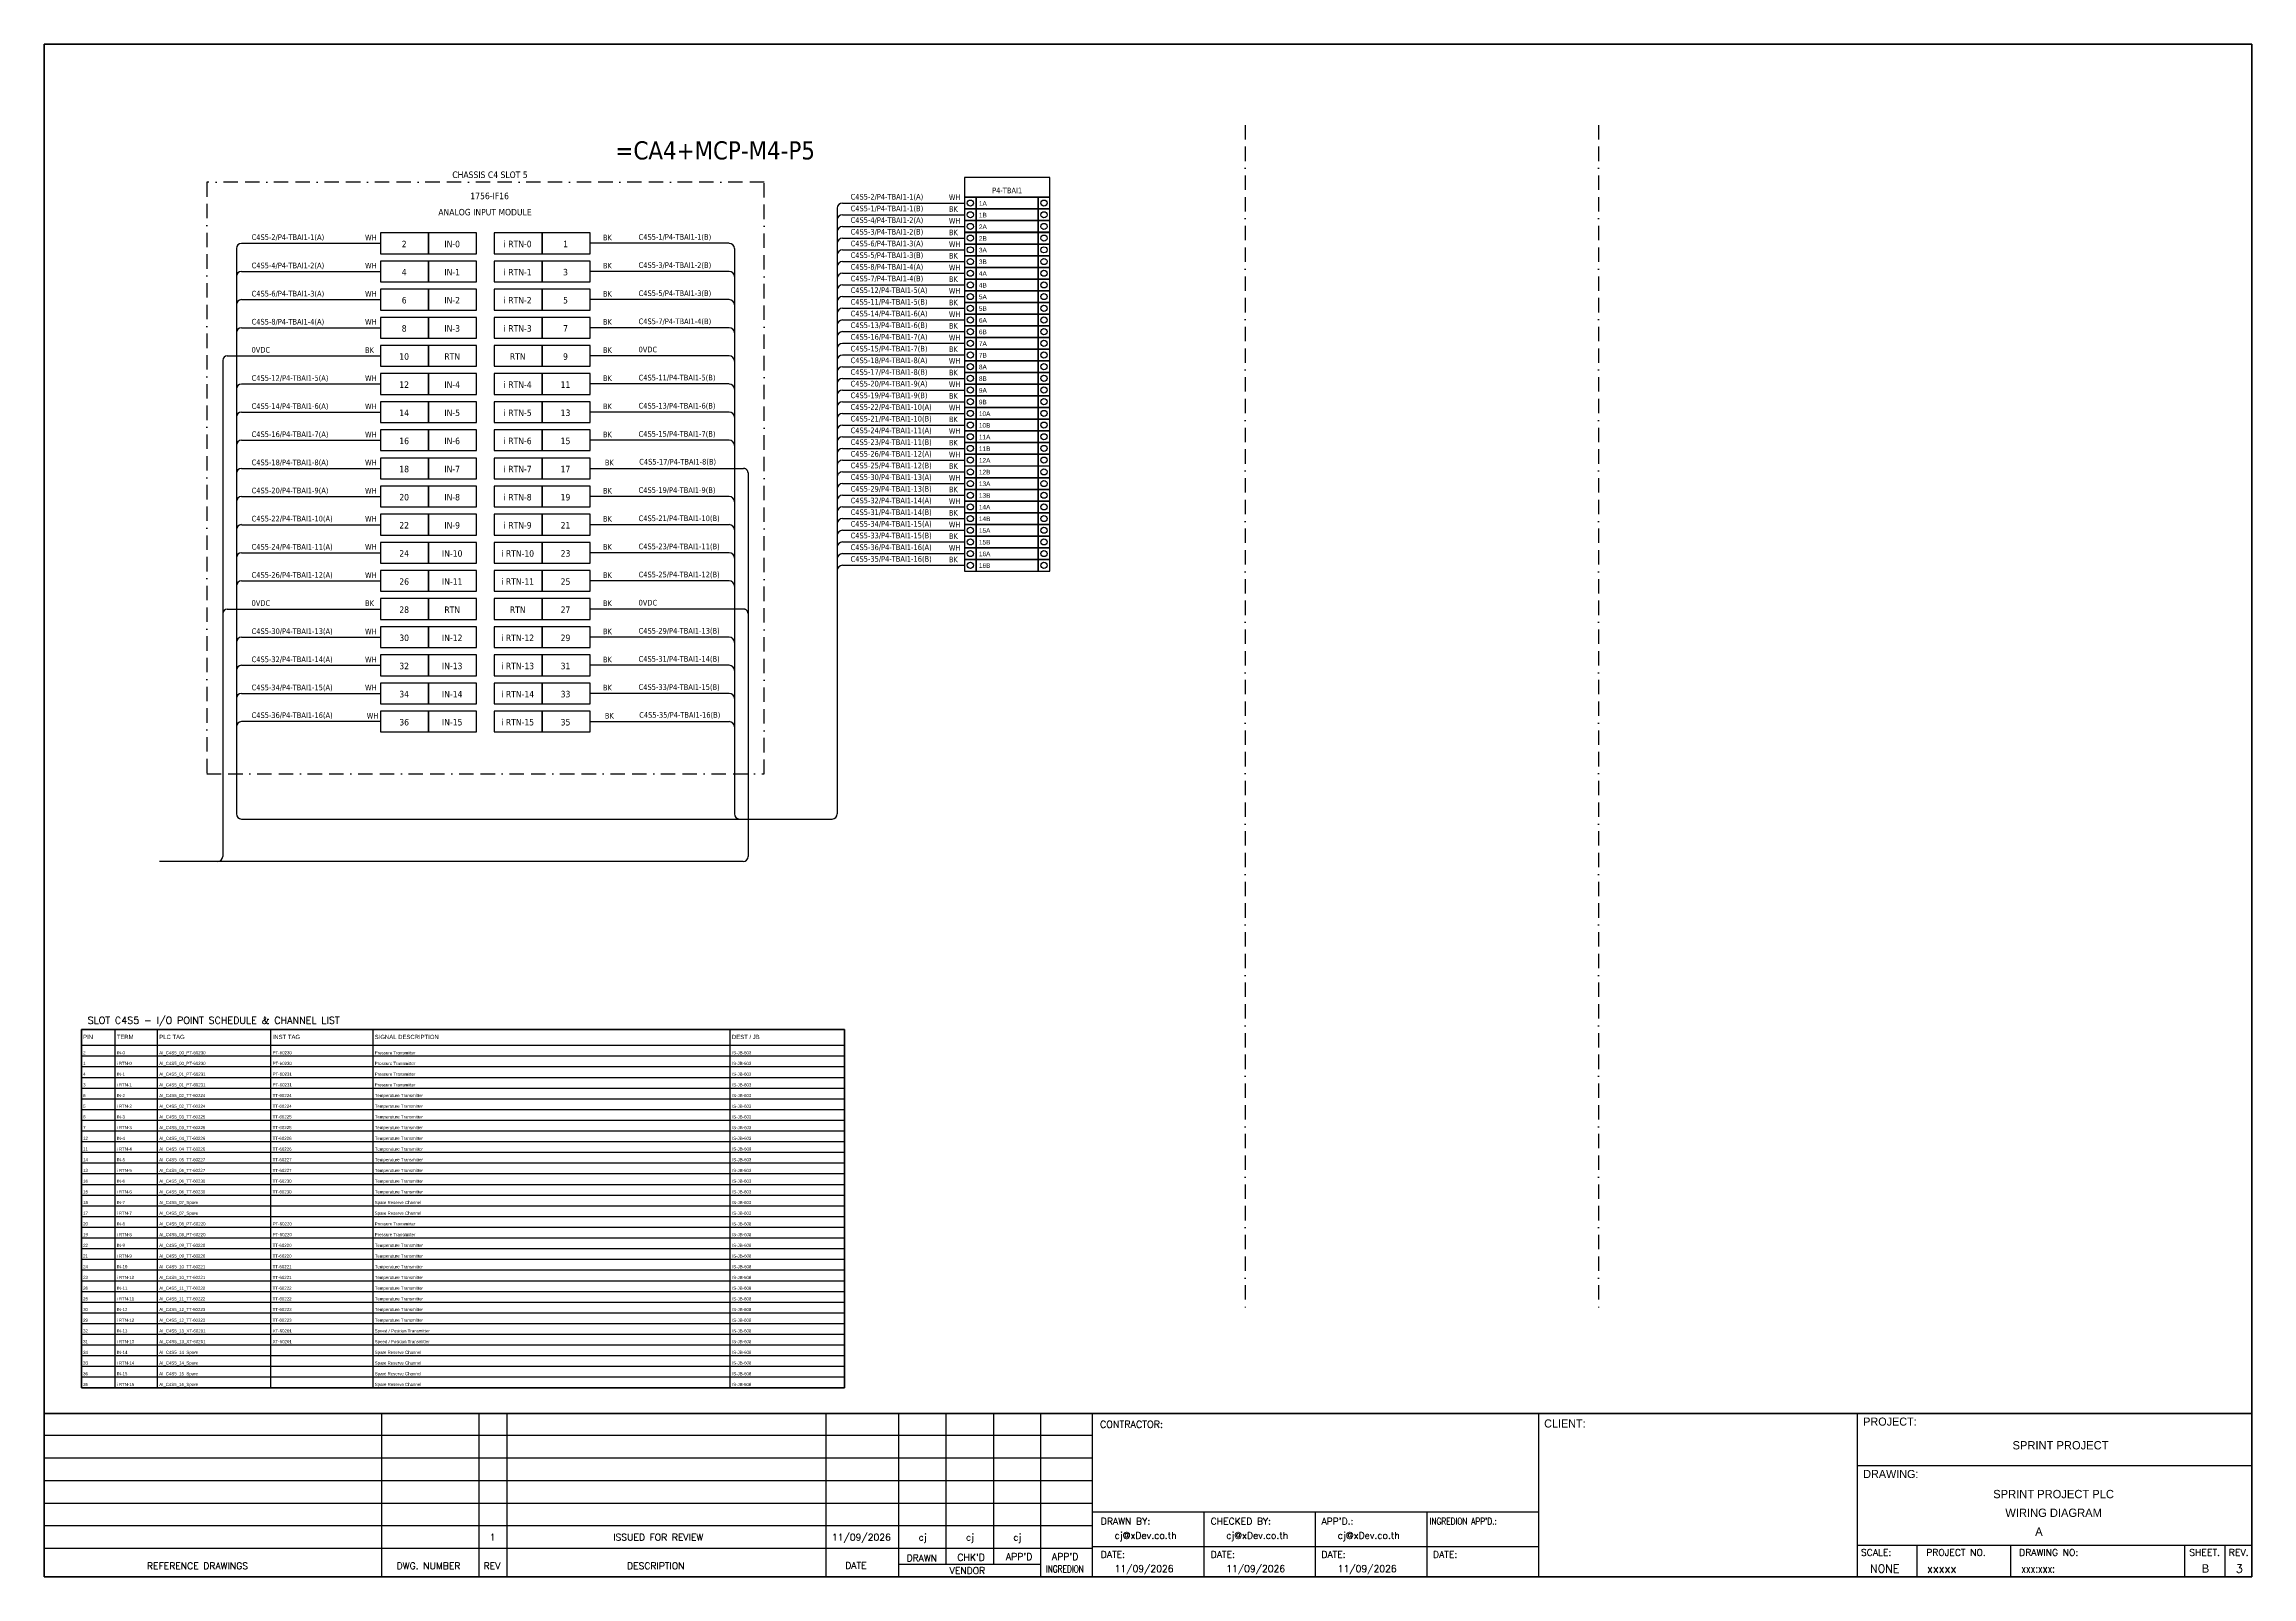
# Model space of a CAD drawing. Header units: millimetres. Extents: x 0 to 62600, y 0 to 14837.
# Drawn here: x 29353 to 33246, y 3004 to 5708 of the extents above; entities that cross this region are included whole.
import ezdxf
from ezdxf.enums import TextEntityAlignment as Align

# ---------------------------------------------------------------- set-up
doc = ezdxf.new("R2010")
doc.units = ezdxf.units.MM
doc.linetypes.add('BORDERX2', pattern=[88.9, 25.4, -12.7, 25.4, -12.7, 0, -12.7])
for name, color, linetype in [('GT_1', 9, 'Continuous'), ('HELPPOINT', 7, 'Continuous'), ('MEMBER', 7, 'Continuous'), ('x01001-FrameArea', 2, 'BORDERX2')]:
    doc.layers.add(name, color=color, linetype=linetype)
doc.layers.add('IE-EQUIP', color=253, linetype='Continuous', lineweight=25)
doc.layers.add('IE-WIRE', color=7, linetype='Continuous', lineweight=25)
doc.styles.add('HTX11', font='O8111901')
doc.styles.add('ROMANS', font='romans.shx', dxfattribs={"width": 0.85, "height": 25})
doc.styles.get("Standard").update_dxf_attribs({"font": 'arial.ttf'})
doc.styles.add('Tahoma', font='')
doc.styles.get('Tahoma').set_extended_font_data('Tahoma')

# ---------------------------------------------------------------- blocks, each defined once
blk = doc.blocks.new('xTermSingleLayer62')
at = {"color": 7, "ltscale": 25.4}
for points in [[(0, -537), (537, -537), (537, 0), (0, 0)], [(537, -537), (3378, -537), (3378, 0), (537, 0)], [(3378, -537), (3915, -537), (3915, 0), (3378, 0)]]:
    blk.add_lwpolyline(points, close=True, dxfattribs=at)
for centre in [(268, -268), (3647, -268)]:
    blk.add_circle(centre, 141, dxfattribs=at)
blk.add_attdef('TERMINAL_B', (661, -387), '', height=212)

msp = doc.modelspace()

# ---------------------------------------------------------------- linework, layer by layer
at = {"ltscale": 25.4}
for p, q in [((30760.8, 5407.3), (30976.2, 5407.3)), ((30561.3, 5357), (30316, 5357)), ((30760.8, 5366.1), (30976.2, 5366.1)), ((30561.3, 5307.3), (30316, 5307.3)), ((30760.8, 5324.8), (30976.2, 5324.8)), ((30561.3, 5257.7), (30316, 5257.7)), ((30760.8, 5283.6), (30976.2, 5283.6)), ((30760.8, 5242.4), (30976.2, 5242.4)), ((30561.3, 5208.1), (30316, 5208.1)), ((30760.8, 5201.2), (30976.2, 5201.2)), ((29676, 5158.4), (29946.5, 5158.4)), ((30561.3, 5158.4), (30316, 5158.4)), ((30760.8, 5160), (30976.2, 5160)), ((30561.3, 5108.8), (30316, 5108.8)), ((30760.8, 5118.7), (30976.2, 5118.7)), ((30760.8, 5077.5), (30976.2, 5077.5)), ((30561.3, 5059.2), (30316, 5059.2)), ((30760.8, 5036.3), (30976.2, 5036.3)), ((30561.3, 5009.5), (30316, 5009.5)), ((30760.8, 4995.1), (30976.2, 4995.1)), ((30316, 4959.9), (30586.5, 4959.9)), ((30760.8, 4953.8), (30976.2, 4953.8)), ((30561.3, 4910.3), (30316, 4910.3)), ((30760.8, 4912.6), (30976.2, 4912.6)), ((30760.8, 4871.4), (30976.2, 4871.4)), ((30561.3, 4860.6), (30316, 4860.6)), ((30760.8, 4830.2), (30976.2, 4830.2)), ((30561.3, 4811), (30316, 4811)), ((30760.8, 4788.9), (30976.2, 4788.9)), ((30561.3, 4761.4), (30316, 4761.4)), ((29676, 4711.7), (29946.5, 4711.7)), ((30586.5, 4711.7), (30316, 4711.7)), ((30561.3, 4662.1), (30316, 4662.1)), ((30561.3, 4612.5), (30316, 4612.5)), ((30561.3, 4562.8), (30316, 4562.8)), ((30316, 4513.2), (30561.3, 4513.2))]:
    msp.add_line(p, q, dxfattribs=at)
at = {"color": 7}
for p, q in [((29418.8, 3942.1), (30764.6, 3942.1)), ((29478.1, 3338), (29478.1, 3970.1)), ((29553.1, 3338), (29553.1, 3970.1)), ((29753.1, 3338), (29753.1, 3970.1)), ((29933.1, 3338), (29933.1, 3970.1)), ((30563.1, 3338), (30563.1, 3970.1))]:
    msp.add_line(p, q, dxfattribs=at)
at = {"color": 8}
for p, q in [((29418.8, 3923.2), (30764.6, 3923.2)), ((29418.8, 3904.4), (30764.6, 3904.4)), ((29418.8, 3885.5), (30764.6, 3885.5)), ((29418.8, 3866.6), (30764.6, 3866.6)), ((29418.8, 3847.7), (30764.6, 3847.7)), ((29418.8, 3828.8), (30764.6, 3828.8)), ((29418.8, 3810), (30764.6, 3810)), ((29418.8, 3791.1), (30764.6, 3791.1)), ((29418.8, 3772.2), (30764.6, 3772.2)), ((29418.8, 3753.3), (30764.6, 3753.3)), ((29418.8, 3734.5), (30764.6, 3734.5)), ((29418.8, 3715.6), (30764.6, 3715.6)), ((29418.8, 3696.7), (30764.6, 3696.7)), ((29418.8, 3677.8), (30764.6, 3677.8)), ((29418.8, 3658.9), (30764.6, 3658.9)), ((29418.8, 3640.1), (30764.6, 3640.1)), ((29418.8, 3621.2), (30764.6, 3621.2)), ((29418.8, 3602.3), (30764.6, 3602.3)), ((29418.8, 3583.4), (30764.6, 3583.4)), ((29418.8, 3564.6), (30764.6, 3564.6)), ((29418.8, 3545.7), (30764.6, 3545.7)), ((29418.8, 3526.8), (30764.6, 3526.8)), ((29418.8, 3507.9), (30764.6, 3507.9)), ((29418.8, 3489), (30764.6, 3489)), ((29418.8, 3470.2), (30764.6, 3470.2)), ((29418.8, 3451.3), (30764.6, 3451.3)), ((29418.8, 3432.4), (30764.6, 3432.4)), ((29418.8, 3413.5), (30764.6, 3413.5)), ((29418.8, 3394.6), (30764.6, 3394.6)), ((29418.8, 3375.8), (30764.6, 3375.8)), ((29418.8, 3356.9), (30764.6, 3356.9))]:
    msp.add_line(p, q, dxfattribs=at)
at = {"color": 4}
for p, q in [((32655.4, 3060.3), (32655.4, 3004.2)), ((32820.7, 3060.3), (32820.7, 3004.2))]:
    msp.add_line(p, q, dxfattribs=at)
at = {"color": 4, "ltscale": 0.5}
for p, q in [((33127.8, 3060.3), (33127.8, 3004.2)), ((33127.8, 3060.3), (33127.8, 3004.2)), ((33199, 3060.3), (33199, 3004.2)), ((33199, 3060.3), (33199, 3004.2))]:
    msp.add_line(p, q, dxfattribs=at)
at = {"color": 4, "ltscale": 25.4}
msp.add_lwpolyline([(30976.2, 5438.2), (31126.5, 5438.2), (31126.5, 5473.4), (30976.2, 5473.4)], close=True, dxfattribs=at)
msp.add_lwpolyline([(29418.8, 3970.1), (30764.6, 3970.1), (30764.6, 3338), (29418.8, 3338)], close=True)
at = {"color": 7}
msp.add_lwpolyline([(29418.8, 3338), (30764.6, 3338), (30764.6, 3970.1), (29418.8, 3970.1), (29418.8, 3338)], dxfattribs=at)
at = {"ltscale": 25.4}
for centre, radius, start, end in [((30760.8, 5398.2), 9.14, 90, 180), ((30561.3, 5347.8), 9.17, 0, 90), ((30760.8, 5356.9), 9.14, 90, 180), ((30561.3, 5298.2), 9.17, 0, 90), ((30760.8, 5315.7), 9.14, 90, 180), ((30561.3, 5248.5), 9.17, 0, 90), ((30760.8, 5274.5), 9.14, 90, 180), ((30760.8, 5233.3), 9.14, 90, 180), ((30561.3, 5198.9), 9.17, 0, 90), ((30760.8, 5192), 9.14, 90, 180), ((30561.3, 5149.3), 9.17, 0, 90), ((30760.8, 5150.8), 9.14, 90, 180), ((30561.3, 5099.6), 9.17, 0, 90), ((30760.8, 5109.6), 9.14, 90, 180), ((30760.8, 5068.4), 9.14, 90, 180), ((30561.3, 5050), 9.17, 0, 90), ((30760.8, 5027.1), 9.14, 90, 180), ((30561.3, 5000.4), 9.17, 0, 90), ((30760.8, 4985.9), 9.14, 90, 180), ((30760.8, 4944.7), 9.14, 90, 180), ((30561.3, 4901.1), 9.17, 0, 90), ((30760.8, 4903.5), 9.14, 90, 180), ((30760.8, 4862.2), 9.14, 90, 180), ((30561.3, 4851.5), 9.17, 0, 90), ((30760.8, 4821), 9.14, 90, 180), ((30561.3, 4801.8), 9.17, 0, 90), ((30760.8, 4779.8), 9.14, 90, 180), ((30561.3, 4752.2), 9.17, 0, 90), ((30561.3, 4652.9), 9.17, 0, 90), ((30561.3, 4603.3), 9.17, 0, 90), ((30561.3, 4553.7), 9.17, 0, 90), ((30561.3, 4504), 9.17, 0, 90)]:
    msp.add_arc(centre, radius, start, end, dxfattribs=at)
at = {"layer": 'GT_1', "color": 4}
for p, q in [((29948.5, 3004.2), (29948.5, 3292.4)), ((30120.4, 3004.2), (30120.4, 3292.4)), ((30169.6, 3004.2), (30169.6, 3292.4)), ((30732.2, 3004.2), (30732.2, 3292.4)), ((30860.5, 3004.2), (30860.5, 3292.4)), ((30944.1, 3026), (30944.1, 3292.4)), ((31027.6, 3026), (31027.6, 3292.4)), ((31110.9, 3004.2), (31110.9, 3292.4)), ((31201.9, 3004.2), (31201.9, 3292.4)), ((31988.9, 3004.2), (31988.9, 3292.4)), ((32551.2, 3004.2), (32551.2, 3292.4)), ((32551.2, 3004.2), (32551.2, 3292.4)), ((32551.2, 3004.2), (32551.2, 3292.4)), ((31201.9, 3253.5), (29353.1, 3253.5)), ((31201.9, 3213.7), (29353.1, 3213.7)), ((31201.9, 3173.8), (29353.1, 3173.8)), ((31201.9, 3133.9), (29353.1, 3133.9)), ((31988.9, 3118.5), (31201.9, 3118.5)), ((31398.7, 3004.2), (31398.7, 3118.5)), ((31595.4, 3004.2), (31595.4, 3118.5)), ((31792.2, 3004.2), (31792.2, 3118.5)), ((31201.9, 3094), (29353.1, 3094)), ((31201.8, 3054), (29353.1, 3054)), ((31988.9, 3057.1), (31201.9, 3057.1)), ((32551.2, 3060.3), (33246.4, 3060.3)), ((31110.9, 3026), (30860.5, 3026))]:
    msp.add_line(p, q, dxfattribs=at)
at = {"layer": 'HELPPOINT', "color": 4, "lineweight": 35}
for p, q in [((29353.1, 3004.2), (29353.1, 5708.4)), ((29353.1, 5708.4), (33246.4, 5708.4)), ((29353.1, 3004.2), (29353.1, 5708.4)), ((29353.1, 5708.4), (33246.4, 5708.4)), ((33246.4, 5708.4), (33246.4, 3004.2)), ((33246.4, 5708.4), (33246.4, 3004.2)), ((33246.4, 3004.2), (29353.1, 3004.2)), ((33246.4, 3004.2), (29353.1, 3004.2))]:
    msp.add_line(p, q, dxfattribs=at)
at = {"layer": 'HELPPOINT', "color": 4}
for p, q in [((32551.2, 3200.8), (33246.4, 3200.8)), ((32551.2, 3200.8), (33246.4, 3200.8)), ((32551.2, 3060.3), (33246.4, 3060.3))]:
    msp.add_line(p, q, dxfattribs=at)
at = {"layer": 'IE-EQUIP', "linetype": 'Continuous', "ltscale": 25.4}
for points in [[(29946.5, 5338.6), (30031.2, 5338.6), (30031.2, 5375.3), (29946.5, 5375.3)], [(30031.2, 5338.6), (30115.8, 5338.6), (30115.8, 5375.3), (30031.2, 5375.3)], [(30146.7, 5338.6), (30231.3, 5338.6), (30231.3, 5375.3), (30146.7, 5375.3)], [(30231.3, 5338.6), (30316, 5338.6), (30316, 5375.3), (30231.3, 5375.3)], [(29946.5, 5289), (30031.2, 5289), (30031.2, 5325.7), (29946.5, 5325.7)], [(30031.2, 5289), (30115.8, 5289), (30115.8, 5325.7), (30031.2, 5325.7)], [(30146.7, 5289), (30231.3, 5289), (30231.3, 5325.7), (30146.7, 5325.7)], [(30231.3, 5289), (30316, 5289), (30316, 5325.7), (30231.3, 5325.7)], [(29946.5, 5239.3), (30031.2, 5239.3), (30031.2, 5276), (29946.5, 5276)], [(30031.2, 5239.3), (30115.8, 5239.3), (30115.8, 5276), (30031.2, 5276)], [(30146.7, 5239.3), (30231.3, 5239.3), (30231.3, 5276), (30146.7, 5276)], [(30231.3, 5239.3), (30316, 5239.3), (30316, 5276), (30231.3, 5276)], [(29946.5, 5189.7), (30031.2, 5189.7), (30031.2, 5226.4), (29946.5, 5226.4)], [(30031.2, 5189.7), (30115.8, 5189.7), (30115.8, 5226.4), (30031.2, 5226.4)], [(30146.7, 5189.7), (30231.3, 5189.7), (30231.3, 5226.4), (30146.7, 5226.4)], [(30231.3, 5189.7), (30316, 5189.7), (30316, 5226.4), (30231.3, 5226.4)], [(29946.5, 5140.1), (30031.2, 5140.1), (30031.2, 5176.8), (29946.5, 5176.8)], [(30031.2, 5140.1), (30115.8, 5140.1), (30115.8, 5176.8), (30031.2, 5176.8)], [(30146.7, 5140.1), (30231.3, 5140.1), (30231.3, 5176.8), (30146.7, 5176.8)], [(30231.3, 5140.1), (30316, 5140.1), (30316, 5176.8), (30231.3, 5176.8)], [(29946.5, 5090.4), (30031.2, 5090.4), (30031.2, 5127.1), (29946.5, 5127.1)], [(30031.2, 5090.4), (30115.8, 5090.4), (30115.8, 5127.1), (30031.2, 5127.1)], [(30146.7, 5090.4), (30231.3, 5090.4), (30231.3, 5127.1), (30146.7, 5127.1)], [(30231.3, 5090.4), (30316, 5090.4), (30316, 5127.1), (30231.3, 5127.1)], [(29946.5, 5040.8), (30031.2, 5040.8), (30031.2, 5077.5), (29946.5, 5077.5)], [(30031.2, 5040.8), (30115.8, 5040.8), (30115.8, 5077.5), (30031.2, 5077.5)], [(30146.7, 5040.8), (30231.3, 5040.8), (30231.3, 5077.5), (30146.7, 5077.5)], [(30231.3, 5040.8), (30316, 5040.8), (30316, 5077.5), (30231.3, 5077.5)], [(29946.5, 4991.2), (30031.2, 4991.2), (30031.2, 5027.9), (29946.5, 5027.9)], [(30031.2, 4991.2), (30115.8, 4991.2), (30115.8, 5027.9), (30031.2, 5027.9)], [(30146.7, 4991.2), (30231.3, 4991.2), (30231.3, 5027.9), (30146.7, 5027.9)], [(30231.3, 4991.2), (30316, 4991.2), (30316, 5027.9), (30231.3, 5027.9)], [(29946.5, 4941.5), (30031.2, 4941.5), (30031.2, 4978.2), (29946.5, 4978.2)], [(30031.2, 4941.5), (30115.8, 4941.5), (30115.8, 4978.2), (30031.2, 4978.2)], [(30146.7, 4941.5), (30231.3, 4941.5), (30231.3, 4978.2), (30146.7, 4978.2)], [(30231.3, 4941.5), (30316, 4941.5), (30316, 4978.2), (30231.3, 4978.2)], [(29946.5, 4891.9), (30031.2, 4891.9), (30031.2, 4928.6), (29946.5, 4928.6)], [(30031.2, 4891.9), (30115.8, 4891.9), (30115.8, 4928.6), (30031.2, 4928.6)], [(30146.7, 4891.9), (30231.3, 4891.9), (30231.3, 4928.6), (30146.7, 4928.6)], [(30231.3, 4891.9), (30316, 4891.9), (30316, 4928.6), (30231.3, 4928.6)], [(29946.5, 4842.3), (30031.2, 4842.3), (30031.2, 4879), (29946.5, 4879)], [(30031.2, 4842.3), (30115.8, 4842.3), (30115.8, 4879), (30031.2, 4879)], [(30146.7, 4842.3), (30231.3, 4842.3), (30231.3, 4879), (30146.7, 4879)], [(30231.3, 4842.3), (30316, 4842.3), (30316, 4879), (30231.3, 4879)], [(29946.5, 4792.7), (30031.2, 4792.7), (30031.2, 4829.4), (29946.5, 4829.4)], [(30031.2, 4792.7), (30115.8, 4792.7), (30115.8, 4829.4), (30031.2, 4829.4)], [(30146.7, 4792.7), (30231.3, 4792.7), (30231.3, 4829.4), (30146.7, 4829.4)], [(30231.3, 4792.7), (30316, 4792.7), (30316, 4829.4), (30231.3, 4829.4)], [(29946.5, 4743), (30031.2, 4743), (30031.2, 4779.7), (29946.5, 4779.7)], [(30031.2, 4743), (30115.8, 4743), (30115.8, 4779.7), (30031.2, 4779.7)], [(30146.7, 4743), (30231.3, 4743), (30231.3, 4779.7), (30146.7, 4779.7)], [(30231.3, 4743), (30316, 4743), (30316, 4779.7), (30231.3, 4779.7)], [(29946.5, 4693.4), (30031.2, 4693.4), (30031.2, 4730.1), (29946.5, 4730.1)], [(30031.2, 4693.4), (30115.8, 4693.4), (30115.8, 4730.1), (30031.2, 4730.1)], [(30146.7, 4693.4), (30231.3, 4693.4), (30231.3, 4730.1), (30146.7, 4730.1)], [(30231.3, 4693.4), (30316, 4693.4), (30316, 4730.1), (30231.3, 4730.1)], [(29946.5, 4643.8), (30031.2, 4643.8), (30031.2, 4680.5), (29946.5, 4680.5)], [(30031.2, 4643.8), (30115.8, 4643.8), (30115.8, 4680.5), (30031.2, 4680.5)], [(30146.7, 4643.8), (30231.3, 4643.8), (30231.3, 4680.5), (30146.7, 4680.5)], [(30231.3, 4643.8), (30316, 4643.8), (30316, 4680.5), (30231.3, 4680.5)], [(29946.5, 4594.1), (30031.2, 4594.1), (30031.2, 4630.8), (29946.5, 4630.8)], [(30031.2, 4594.1), (30115.8, 4594.1), (30115.8, 4630.8), (30031.2, 4630.8)], [(30146.7, 4594.1), (30231.3, 4594.1), (30231.3, 4630.8), (30146.7, 4630.8)], [(30231.3, 4594.1), (30316, 4594.1), (30316, 4630.8), (30231.3, 4630.8)], [(29946.5, 4544.5), (30031.2, 4544.5), (30031.2, 4581.2), (29946.5, 4581.2)], [(30031.2, 4544.5), (30115.8, 4544.5), (30115.8, 4581.2), (30031.2, 4581.2)], [(30146.7, 4544.5), (30231.3, 4544.5), (30231.3, 4581.2), (30146.7, 4581.2)], [(30231.3, 4544.5), (30316, 4544.5), (30316, 4581.2), (30231.3, 4581.2)], [(29946.5, 4494.9), (30031.2, 4494.9), (30031.2, 4531.6), (29946.5, 4531.6)], [(30031.2, 4494.9), (30115.8, 4494.9), (30115.8, 4531.6), (30031.2, 4531.6)], [(30146.7, 4494.9), (30231.3, 4494.9), (30231.3, 4531.6), (30146.7, 4531.6)], [(30231.3, 4494.9), (30316, 4494.9), (30316, 4531.6), (30231.3, 4531.6)]]:
    msp.add_lwpolyline(points, close=True, dxfattribs=at)
at = {"layer": 'IE-WIRE', "color": 4, "ltscale": 25.4}
for p, q in [((30751.7, 5418.8), (30751.7, 4350.4)), ((30760.8, 5427.9), (30976.2, 5427.9)), ((30760.8, 5386.7), (30976.2, 5386.7)), ((29692.1, 5347.8), (29692.1, 4350.4)), ((29701.3, 5357), (29946.5, 5357)), ((30570.4, 5347.8), (30570.4, 4350.4)), ((30760.8, 5345.5), (30976.2, 5345.5)), ((29701.3, 5307.3), (29946.5, 5307.3)), ((30760.8, 5304.2), (30976.2, 5304.2)), ((29701.3, 5257.7), (29946.5, 5257.7)), ((30760.8, 5263), (30976.2, 5263)), ((30760.8, 5221.8), (30976.2, 5221.8)), ((29701.3, 5208.1), (29946.5, 5208.1)), ((30760.8, 5180.6), (30976.2, 5180.6)), ((30760.8, 5139.3), (30976.2, 5139.3)), ((29701.3, 5108.8), (29946.5, 5108.8)), ((30760.8, 5098.1), (30976.2, 5098.1)), ((29701.3, 5059.2), (29946.5, 5059.2)), ((30760.8, 5056.9), (30976.2, 5056.9)), ((29701.3, 5009.5), (29946.5, 5009.5)), ((30760.8, 5015.7), (30976.2, 5015.7)), ((29701.3, 4959.9), (29946.5, 4959.9)), ((30760.8, 4974.4), (30976.2, 4974.4)), ((29701.3, 4910.3), (29946.5, 4910.3)), ((30760.8, 4933.2), (30976.2, 4933.2)), ((30760.8, 4892), (30976.2, 4892)), ((29701.3, 4860.6), (29946.5, 4860.6)), ((30760.8, 4850.8), (30976.2, 4850.8)), ((29701.3, 4811), (29946.5, 4811)), ((30760.8, 4809.6), (30976.2, 4809.6)), ((29701.3, 4761.4), (29946.5, 4761.4)), ((29701.3, 4662.1), (29946.5, 4662.1)), ((29701.3, 4612.5), (29946.5, 4612.5)), ((29701.3, 4562.8), (29946.5, 4562.8)), ((29946.5, 4513.2), (29701.3, 4513.2))]:
    msp.add_line(p, q, dxfattribs=at)
at = {"layer": 'IE-WIRE', "color": 7, "ltscale": 25.4}
for p, q in [((29668, 5150.4), (29668, 4275.1)), ((30594.5, 4951.9), (30594.5, 4275.1)), ((30585.6, 4266.2), (29556.5, 4266.2))]:
    msp.add_line(p, q, dxfattribs=at)
at = {"layer": 'IE-WIRE', "color": 4}
msp.add_line((29701.2, 4341.2), (30742.5, 4341.2), dxfattribs=at)
at = {"layer": 'IE-WIRE', "color": 4, "ltscale": 25.4}
for centre, radius in [((30760.8, 5418.8), 9.14), ((30760.8, 5377.5), 9.14), ((29701.3, 5347.8), 9.17), ((30760.8, 5336.3), 9.14), ((29701.3, 5298.2), 9.17), ((30760.8, 5295.1), 9.14), ((29701.3, 5248.5), 9.17), ((30760.8, 5253.9), 9.14), ((30760.8, 5212.6), 9.14), ((29701.3, 5198.9), 9.17), ((30760.8, 5171.4), 9.14), ((30760.8, 5130.2), 9.14), ((29701.3, 5099.6), 9.17), ((30760.8, 5089), 9.14), ((29701.3, 5050), 9.17), ((30760.8, 5047.8), 9.14), ((29701.3, 5000.4), 9.17), ((30760.8, 5006.5), 9.14), ((29701.3, 4950.7), 9.17), ((30760.8, 4965.3), 9.14), ((29701.3, 4901.1), 9.17), ((30760.8, 4924.1), 9.14), ((30760.8, 4882.9), 9.14), ((29701.3, 4851.5), 9.17), ((30760.8, 4841.6), 9.14), ((29701.3, 4801.8), 9.17), ((30760.8, 4800.4), 9.14), ((29701.3, 4752.2), 9.17), ((29701.3, 4652.9), 9.17), ((29701.3, 4603.3), 9.17), ((29701.3, 4553.7), 9.17), ((29701.3, 4504), 9.17)]:
    msp.add_arc(centre, radius, 90, 180, dxfattribs=at)
at = {"layer": 'IE-WIRE', "ltscale": 25.4}
for centre in [(29676, 5150.4), (29676, 4703.7)]:
    msp.add_arc(centre, 8, 90, 180, dxfattribs=at)
at = {"layer": 'IE-WIRE', "color": 4}
for centre, start, end in [((29701.2, 4350.4), 180, 270), ((30579.6, 4350.4), 180, 270), ((30742.5, 4350.4), 270, 0)]:
    msp.add_arc(centre, 9.14, start, end, dxfattribs=at)
at = {"layer": 'IE-WIRE', "color": 7, "ltscale": 25.4}
for centre in [(29659, 4275.1), (30585.6, 4275.1), (30585.6, 4275.1)]:
    msp.add_arc(centre, 8.96, 270, 0, dxfattribs=at)
at = {"layer": 'MEMBER', "color": 4, "lineweight": 35}
msp.add_line((29353.1, 3292.4), (33246.4, 3292.4), dxfattribs=at)
msp.add_line((29353.1, 3292.4), (33246.4, 3292.4), dxfattribs=at)
at = {"layer": 'MEMBER', "color": 4}
for p, q in [((32551.2, 3200.8), (33246.4, 3200.8)), ((32551.2, 3200.8), (33246.4, 3200.8)), ((32551.2, 3060.3), (33246.4, 3060.3)), ((32551.2, 3060.3), (33246.4, 3060.3))]:
    msp.add_line(p, q, dxfattribs=at)
at = {"layer": 'x01001-FrameArea'}
for p, q in [((31471.3, 5565.7), (31471.3, 3479.2)), ((32094.4, 5565.7), (32094.4, 3479.2))]:
    msp.add_line(p, q, dxfattribs=at)
msp.add_lwpolyline([(29639.8, 4420.8), (30622.8, 4420.8), (30622.8, 5464.7), (29639.8, 5464.7)], close=True, dxfattribs=at)
at = {"layer": 'x01001-FrameArea', "ltscale": 25.4}
for centre in [(30586.5, 4951.9), (30586.5, 4703.7)]:
    msp.add_arc(centre, 8, 0, 90, dxfattribs=at)

# ---------------------------------------------------------------- block references
at = {"xscale": 0.0384, "yscale": 0.0384, "zscale": 0.0384}
for p, values in [((30976.2, 5438.2), {'TERMINAL_B': '1A'}), ((30976.2, 5417.6), {'TERMINAL_B': '1B'}), ((30976.2, 5397), {'TERMINAL_B': '2A'}), ((30976.2, 5376.4), {'TERMINAL_B': '2B'}), ((30976.2, 5355.8), {'TERMINAL_B': '3A'}), ((30976.2, 5335.2), {'TERMINAL_B': '3B'}), ((30976.2, 5314.5), {'TERMINAL_B': '4A'}), ((30976.2, 5293.9), {'TERMINAL_B': '4B'}), ((30976.2, 5273.3), {'TERMINAL_B': '5A'}), ((30976.2, 5252.7), {'TERMINAL_B': '5B'}), ((30976.2, 5232.1), {'TERMINAL_B': '6A'}), ((30976.2, 5211.5), {'TERMINAL_B': '6B'}), ((30976.2, 5190.9), {'TERMINAL_B': '7A'}), ((30976.2, 5170.3), {'TERMINAL_B': '7B'}), ((30976.2, 5149.6), {'TERMINAL_B': '8A'}), ((30976.2, 5129), {'TERMINAL_B': '8B'}), ((30976.2, 5108.4), {'TERMINAL_B': '9A'}), ((30976.2, 5087.8), {'TERMINAL_B': '9B'}), ((30976.2, 5067.2), {'TERMINAL_B': '10A'}), ((30976.2, 5046.6), {'TERMINAL_B': '10B'}), ((30976.2, 5026), {'TERMINAL_B': '11A'}), ((30976.2, 5005.4), {'TERMINAL_B': '11B'}), ((30976.2, 4984.8), {'TERMINAL_B': '12A'}), ((30976.2, 4964.1), {'TERMINAL_B': '12B'}), ((30976.2, 4943.5), {'TERMINAL_B': '13A'}), ((30976.2, 4922.9), {'TERMINAL_B': '13B'}), ((30976.2, 4902.3), {'TERMINAL_B': '14A'}), ((30976.2, 4881.7), {'TERMINAL_B': '14B'}), ((30976.2, 4861.1), {'TERMINAL_B': '15A'}), ((30976.2, 4840.5), {'TERMINAL_B': '15B'}), ((30976.2, 4819.9), {'TERMINAL_B': '16A'}), ((30976.2, 4799.2), {'TERMINAL_B': '16B'})]:
    msp.add_blockref('xTermSingleLayer62', p, dxfattribs=at).add_auto_attribs(values)

# ---------------------------------------------------------------- texts
at = {"color": 2, "style": 'Tahoma'}
for s, height, p in [('=CA4+MCP-M4-P5', 32, (30536.5, 5521)), ('CHASSIS C4 SLOT 5', 11.441, (30139.3, 5478)), ('ANALOG INPUT MODULE', 11.441, (30130.5, 5412)), ('1756-IF16', 11.44, (30138.7, 5440.6)), ('2', 11.4, (29988, 5355.8)), ('IN-0', 11.44, (30072.7, 5355.8)), ('i RTN-0', 11.44, (30188.2, 5355.8)), ('1', 11.4, (30272.5, 5355.8)), ('4', 11.4, (29988, 5306.2)), ('IN-1', 11.44, (30072.7, 5306.2)), ('i RTN-1', 11.44, (30188.2, 5306.2)), ('3', 11.4, (30272.5, 5306.2)), ('6', 11.4, (29988, 5256.6)), ('IN-2', 11.44, (30072.7, 5256.6)), ('i RTN-2', 11.44, (30188.2, 5256.6)), ('5', 11.4, (30272.5, 5256.6)), ('8', 11.4, (29988, 5206.9)), ('IN-3', 11.44, (30072.7, 5206.9)), ('i RTN-3', 11.44, (30188.2, 5206.9)), ('7', 11.4, (30272.5, 5206.9)), ('10', 11.44, (29988, 5157.3)), ('RTN', 11.44, (30072.7, 5157.3)), ('RTN', 11.44, (30188.2, 5157.3)), ('9', 11.4, (30272.5, 5157.3)), ('12', 11.44, (29988, 5107.7)), ('IN-4', 11.44, (30072.7, 5107.7)), ('i RTN-4', 11.44, (30188.2, 5107.7)), ('11', 11.44, (30272.5, 5107.7)), ('14', 11.44, (29988, 5058)), ('IN-5', 11.44, (30072.7, 5058)), ('i RTN-5', 11.44, (30188.2, 5058)), ('13', 11.44, (30272.5, 5058)), ('16', 11.44, (29988, 5008.4)), ('IN-6', 11.44, (30072.7, 5008.4)), ('i RTN-6', 11.44, (30188.2, 5008.4)), ('15', 11.44, (30272.5, 5008.4)), ('18', 11.44, (29988, 4958.8)), ('IN-7', 11.44, (30072.7, 4958.8)), ('i RTN-7', 11.44, (30188.2, 4958.8)), ('17', 11.44, (30272.5, 4958.8)), ('20', 11.44, (29988, 4909.1)), ('IN-8', 11.44, (30072.7, 4909.1)), ('i RTN-8', 11.44, (30188.2, 4909.1)), ('19', 11.44, (30272.5, 4909.1)), ('22', 11.44, (29988, 4859.5)), ('IN-9', 11.44, (30072.7, 4859.5)), ('i RTN-9', 11.44, (30188.2, 4859.5)), ('21', 11.44, (30272.5, 4859.5)), ('24', 11.44, (29988, 4809.9)), ('IN-10', 11.44, (30072.7, 4809.9)), ('i RTN-10', 11.44, (30188.2, 4809.9)), ('23', 11.44, (30272.5, 4809.9)), ('26', 11.44, (29988, 4760.2)), ('IN-11', 11.44, (30072.7, 4760.2)), ('i RTN-11', 11.44, (30188.2, 4760.2)), ('25', 11.44, (30272.5, 4760.2)), ('28', 11.44, (29988, 4710.6)), ('RTN', 11.44, (30072.7, 4710.6)), ('RTN', 11.44, (30188.2, 4710.6)), ('27', 11.44, (30272.5, 4710.6)), ('30', 11.44, (29988, 4661)), ('IN-12', 11.44, (30072.7, 4661)), ('i RTN-12', 11.44, (30188.2, 4661)), ('29', 11.44, (30272.5, 4661)), ('32', 11.44, (29988, 4611.3)), ('IN-13', 11.44, (30072.7, 4611.3)), ('i RTN-13', 11.44, (30188.2, 4611.3)), ('31', 11.44, (30272.5, 4611.3)), ('34', 11.44, (29988, 4561.7)), ('IN-14', 11.44, (30072.7, 4561.7)), ('i RTN-14', 11.44, (30188.2, 4561.7)), ('33', 11.44, (30272.5, 4561.7)), ('36', 11.44, (29988, 4512.1)), ('IN-15', 11.44, (30072.7, 4512.1)), ('i RTN-15', 11.44, (30188.2, 4512.1)), ('35', 11.44, (30272.5, 4512.1))]:
    msp.add_text(s, height=height, dxfattribs=at).set_placement(p, align=Align.MIDDLE_CENTER)
at = {"color": 4, "style": 'Tahoma'}
msp.add_text('P4-TBAI1', height=9.95, dxfattribs=at).set_placement((31051.4, 5450.3), align=Align.MIDDLE_CENTER)
for s, height, p in [('C4S5-2/P4-TBAI1-1(A)', 9.949, (30775.3, 5434.2)), ('WH', 9.95, (30948.6, 5433.2)), ('C4S5-2/P4-TBAI1-1(A)', 9.949, (29718.9, 5362.9)), ('C4S5-4/P4-TBAI1-2(A)', 9.949, (30775.3, 5393)), ('WH', 9.95, (30948.6, 5391.9)), ('WH', 9.95, (29919, 5362.2)), ('C4S5-6/P4-TBAI1-3(A)', 9.949, (30775.3, 5351.7)), ('WH', 9.95, (30948.6, 5350.7)), ('C4S5-4/P4-TBAI1-2(A)', 9.949, (29718.9, 5313)), ('WH', 9.95, (29919, 5312.6)), ('C4S5-8/P4-TBAI1-4(A)', 9.949, (30775.3, 5310.5)), ('WH', 9.95, (30948.6, 5309.5)), ('C4S5-6/P4-TBAI1-3(A)', 9.949, (29718.9, 5263.3)), ('WH', 9.95, (29919, 5262.9)), ('C4S5-12/P4-TBAI1-5(A)', 9.949, (30775.3, 5269.3)), ('WH', 9.95, (30948.6, 5268.3)), ('C4S5-8/P4-TBAI1-4(A)', 9.949, (29718.9, 5213.7)), ('WH', 9.95, (29919, 5213.3)), ('C4S5-14/P4-TBAI1-6(A)', 9.949, (30775.3, 5228.1)), ('WH', 9.95, (30948.6, 5227)), ('C4S5-16/P4-TBAI1-7(A)', 9.949, (30775.3, 5186.9)), ('WH', 9.95, (30948.6, 5185.8)), ('C4S5-18/P4-TBAI1-8(A)', 9.949, (30775.3, 5145.6)), ('WH', 9.95, (30948.6, 5144.6)), ('C4S5-12/P4-TBAI1-5(A)', 9.949, (29718.9, 5114.4)), ('WH', 9.95, (29919, 5114.1)), ('C4S5-20/P4-TBAI1-9(A)', 9.949, (30775.3, 5104.4)), ('WH', 9.95, (30948.6, 5103.4)), ('C4S5-14/P4-TBAI1-6(A)', 9.949, (29718.9, 5064.8)), ('WH', 9.95, (29919, 5064.4)), ('C4S5-22/P4-TBAI1-10(A)', 9.949, (30775.3, 5063.2)), ('WH', 9.95, (30948.6, 5062.1)), ('C4S5-16/P4-TBAI1-7(A)', 9.949, (29718.9, 5015.2)), ('WH', 9.95, (29919, 5014.8)), ('C4S5-24/P4-TBAI1-11(A)', 9.949, (30775.3, 5022)), ('WH', 9.95, (30948.6, 5020.9)), ('C4S5-26/P4-TBAI1-12(A)', 9.949, (30775.3, 4980.7)), ('WH', 9.95, (30948.6, 4979.7)), ('C4S5-18/P4-TBAI1-8(A)', 9.949, (29718.9, 4965.5)), ('WH', 9.95, (29919, 4965.2)), ('C4S5-30/P4-TBAI1-13(A)', 9.949, (30775.3, 4939.5)), ('WH', 9.95, (30948.6, 4938.5)), ('C4S5-20/P4-TBAI1-9(A)', 9.949, (29718.9, 4915.9)), ('WH', 9.95, (29919, 4915.5)), ('C4S5-32/P4-TBAI1-14(A)', 9.949, (30775.3, 4898.3)), ('WH', 9.95, (30948.6, 4897.3)), ('C4S5-22/P4-TBAI1-10(A)', 9.949, (29718.9, 4866.3)), ('WH', 9.95, (29919, 4865.9)), ('C4S5-34/P4-TBAI1-15(A)', 9.949, (30775.3, 4857.1)), ('WH', 9.95, (30948.6, 4856)), ('C4S5-24/P4-TBAI1-11(A)', 9.949, (29718.9, 4816.6)), ('WH', 9.95, (29919, 4816.3)), ('C4S5-36/P4-TBAI1-16(A)', 9.949, (30775.3, 4815.8)), ('WH', 9.95, (30948.6, 4814.8)), ('C4S5-26/P4-TBAI1-12(A)', 9.949, (29718.9, 4767)), ('WH', 9.95, (29919, 4766.6)), ('C4S5-30/P4-TBAI1-13(A)', 9.949, (29718.9, 4667.7)), ('WH', 9.95, (29919, 4667.4)), ('C4S5-32/P4-TBAI1-14(A)', 9.949, (29718.9, 4618.1)), ('WH', 9.95, (29919, 4617.7)), ('C4S5-34/P4-TBAI1-15(A)', 9.949, (29718.9, 4568.5)), ('WH', 9.95, (29919, 4568.1)), ('C4S5-36/P4-TBAI1-16(A)', 9.949, (29718.9, 4519.5)), ('WH', 9.95, (29922, 4518.5))]:
    msp.add_text(s, height=height, dxfattribs=at).set_placement(p)
at = {"style": 'Tahoma'}
for s, height, p in [('C4S5-1/P4-TBAI1-1(B)', 9.949, (30775.3, 5413.6)), ('BK', 9.95, (30948.6, 5412.5)), ('C4S5-1/P4-TBAI1-1(B)', 9.949, (30401.4, 5363.3)), ('C4S5-3/P4-TBAI1-2(B)', 9.949, (30775.3, 5372.4)), ('BK', 9.95, (30948.6, 5371.3)), ('BK', 9.95, (30338.5, 5362.2)), ('C4S5-5/P4-TBAI1-3(B)', 9.949, (30775.3, 5331.1)), ('BK', 9.95, (30948.6, 5330.1)), ('BK', 9.95, (30338.5, 5312.6)), ('C4S5-3/P4-TBAI1-2(B)', 9.949, (30401.4, 5313.6)), ('C4S5-7/P4-TBAI1-4(B)', 9.949, (30775.3, 5289.9)), ('BK', 9.95, (30948.6, 5288.9)), ('BK', 9.95, (30338.5, 5262.9)), ('C4S5-5/P4-TBAI1-3(B)', 9.949, (30401.4, 5264)), ('C4S5-11/P4-TBAI1-5(B)', 9.949, (30775.3, 5248.7)), ('BK', 9.95, (30948.6, 5247.7)), ('BK', 9.95, (30338.5, 5213.3)), ('C4S5-7/P4-TBAI1-4(B)', 9.949, (30401.4, 5214.4)), ('C4S5-13/P4-TBAI1-6(B)', 9.949, (30775.3, 5207.5)), ('BK', 9.95, (30948.6, 5206.4)), ('0VDC', 9.95, (29718.9, 5164.1)), ('BK', 9.95, (29919, 5163.7)), ('BK', 9.95, (30338.5, 5163.7)), ('0VDC', 9.95, (30401.4, 5164.7)), ('C4S5-15/P4-TBAI1-7(B)', 9.949, (30775.3, 5166.2)), ('BK', 9.95, (30948.6, 5165.2)), ('BK', 9.95, (30338.5, 5114.1)), ('C4S5-11/P4-TBAI1-5(B)', 9.949, (30401.4, 5115.1)), ('C4S5-17/P4-TBAI1-8(B)', 9.949, (30775.3, 5125)), ('BK', 9.95, (30948.6, 5124)), ('BK', 9.95, (30338.5, 5064.4)), ('C4S5-13/P4-TBAI1-6(B)', 9.949, (30401.4, 5065.5)), ('C4S5-19/P4-TBAI1-9(B)', 9.949, (30775.3, 5083.8)), ('BK', 9.95, (30948.6, 5082.8)), ('BK', 9.95, (30338.5, 5014.8)), ('C4S5-15/P4-TBAI1-7(B)', 9.949, (30401.4, 5015.8)), ('C4S5-21/P4-TBAI1-10(B)', 9.949, (30775.3, 5042.6)), ('BK', 9.95, (30948.6, 5041.5)), ('C4S5-23/P4-TBAI1-11(B)', 9.949, (30775.3, 5001.3)), ('BK', 9.95, (30948.6, 5000.3)), ('BK', 9.95, (30341.9, 4965.2)), ('C4S5-17/P4-TBAI1-8(B)', 9.949, (30402.5, 4966.7)), ('C4S5-25/P4-TBAI1-12(B)', 9.949, (30775.3, 4960.1)), ('BK', 9.95, (30948.6, 4959.1)), ('BK', 9.95, (30338.5, 4915.5)), ('C4S5-19/P4-TBAI1-9(B)', 9.949, (30401.4, 4916.6)), ('C4S5-29/P4-TBAI1-13(B)', 9.949, (30775.3, 4918.9)), ('BK', 9.95, (30948.6, 4917.9)), ('BK', 9.95, (30338.5, 4865.9)), ('C4S5-21/P4-TBAI1-10(B)', 9.949, (30401.4, 4866.9)), ('C4S5-31/P4-TBAI1-14(B)', 9.949, (30775.3, 4877.7)), ('BK', 9.95, (30948.6, 4876.6)), ('C4S5-33/P4-TBAI1-15(B)', 9.949, (30775.3, 4836.5)), ('BK', 9.95, (30948.6, 4835.4)), ('BK', 9.95, (30338.5, 4816.3)), ('C4S5-23/P4-TBAI1-11(B)', 9.949, (30401.4, 4817.3)), ('C4S5-35/P4-TBAI1-16(B)', 9.949, (30775.3, 4795.2)), ('BK', 9.95, (30948.6, 4794.2)), ('BK', 9.95, (30338.5, 4766.6)), ('C4S5-25/P4-TBAI1-12(B)', 9.949, (30401.4, 4767.7)), ('0VDC', 9.95, (29718.9, 4717.4)), ('BK', 9.95, (29919, 4717)), ('BK', 9.95, (30338.5, 4717)), ('0VDC', 9.95, (30401.4, 4718)), ('BK', 9.95, (30338.5, 4667.4)), ('C4S5-29/P4-TBAI1-13(B)', 9.949, (30401.4, 4668.4)), ('BK', 9.95, (30338.5, 4617.7)), ('C4S5-31/P4-TBAI1-14(B)', 9.949, (30401.4, 4618.8)), ('BK', 9.95, (30338.5, 4568.1)), ('C4S5-33/P4-TBAI1-15(B)', 9.949, (30401.4, 4569.1)), ('BK', 9.95, (30341.9, 4518.5)), ('C4S5-35/P4-TBAI1-16(B)', 9.949, (30402.5, 4520))]:
    msp.add_text(s, height=height, dxfattribs=at).set_placement(p)
at = {"color": 3}
for s, p in [('PIN', (29421.8, 3953.1)), ('TERM', (29481.1, 3953.1)), ('PLC TAG', (29556.1, 3953.1)), ('INST TAG', (29756.1, 3953.1)), ('SIGNAL DESCRIPTION', (29936.1, 3953.1)), ('DEST / JB', (30566.1, 3953.1))]:
    msp.add_text(s, height=7.5, dxfattribs=at).set_placement(p)
at = {"color": 7}
for s, p in [('4', (29421.8, 3888.5)), ('2', (29421.8, 3926.2)), ('1', (29421.8, 3907.4)), ('i RTN-0', (29481.1, 3907.4)), ('IN-0', (29481.1, 3926.2)), ('IN-1', (29481.1, 3888.5)), ('AI_C4S5_00_PT-60230', (29556.1, 3926.2)), ('AI_C4S5_00_PT-60230', (29556.1, 3907.4)), ('AI_C4S5_01_PT-60231', (29556.1, 3888.5)), ('PT-60230', (29756.1, 3926.2)), ('PT-60230', (29756.1, 3907.4)), ('PT-60231', (29756.1, 3888.5)), ('Pressure Transmitter', (29936.1, 3926.2)), ('Pressure Transmitter', (29936.1, 3907.4)), ('Pressure Transmitter', (29936.1, 3888.5)), ('IS-JB-603', (30566.1, 3926.2)), ('IS-JB-603', (30566.1, 3907.4)), ('IS-JB-603', (30566.1, 3888.5)), ('3', (29421.8, 3869.6)), ('6', (29421.8, 3850.7)), ('i RTN-1', (29481.1, 3869.6)), ('IN-2', (29481.1, 3850.7)), ('AI_C4S5_01_PT-60231', (29556.1, 3869.6)), ('AI_C4S5_02_TT-60224', (29556.1, 3850.7)), ('TT-60224', (29756.1, 3850.7)), ('PT-60231', (29756.1, 3869.6)), ('Temperature Transmitter', (29936.1, 3850.7)), ('Pressure Transmitter', (29936.1, 3869.6)), ('IS-JB-603', (30566.1, 3869.6)), ('IS-JB-603', (30566.1, 3850.7)), ('5', (29421.8, 3831.8)), ('8', (29421.8, 3813)), ('i RTN-2', (29481.1, 3831.8)), ('IN-3', (29481.1, 3813)), ('AI_C4S5_02_TT-60224', (29556.1, 3831.8)), ('AI_C4S5_03_TT-60225', (29556.1, 3813)), ('TT-60224', (29756.1, 3831.8)), ('TT-60225', (29756.1, 3813)), ('Temperature Transmitter', (29936.1, 3831.8)), ('Temperature Transmitter', (29936.1, 3813)), ('IS-JB-603', (30566.1, 3831.8)), ('IS-JB-603', (30566.1, 3813)), ('7', (29421.8, 3794.1)), ('12', (29421.8, 3775.2)), ('i RTN-3', (29481.1, 3794.1)), ('IN-4', (29481.1, 3775.2)), ('AI_C4S5_03_TT-60225', (29556.1, 3794.1)), ('AI_C4S5_04_TT-60226', (29556.1, 3775.2)), ('TT-60225', (29756.1, 3794.1)), ('TT-60226', (29756.1, 3775.2)), ('Temperature Transmitter', (29936.1, 3794.1)), ('Temperature Transmitter', (29936.1, 3775.2)), ('IS-JB-603', (30566.1, 3794.1)), ('IS-JB-603', (30566.1, 3775.2)), ('11', (29421.8, 3756.3)), ('14', (29421.8, 3737.5)), ('i RTN-4', (29481.1, 3756.3)), ('IN-5', (29481.1, 3737.5)), ('AI_C4S5_04_TT-60226', (29556.1, 3756.3)), ('AI_C4S5_05_TT-60227', (29556.1, 3737.5)), ('TT-60226', (29756.1, 3756.3)), ('TT-60227', (29756.1, 3737.5)), ('Temperature Transmitter', (29936.1, 3756.3)), ('Temperature Transmitter', (29936.1, 3737.5)), ('IS-JB-603', (30566.1, 3756.3)), ('IS-JB-603', (30566.1, 3737.5)), ('13', (29421.8, 3718.6)), ('16', (29421.8, 3699.7)), ('i RTN-5', (29481.1, 3718.6)), ('IN-6', (29481.1, 3699.7)), ('AI_C4S5_05_TT-60227', (29556.1, 3718.6)), ('AI_C4S5_06_TT-60230', (29556.1, 3699.7)), ('TT-60227', (29756.1, 3718.6)), ('TT-60230', (29756.1, 3699.7)), ('Temperature Transmitter', (29936.1, 3718.6)), ('Temperature Transmitter', (29936.1, 3699.7)), ('IS-JB-603', (30566.1, 3718.6)), ('IS-JB-603', (30566.1, 3699.7)), ('15', (29421.8, 3680.8)), ('18', (29421.8, 3661.9)), ('i RTN-6', (29481.1, 3680.8)), ('IN-7', (29481.1, 3661.9)), ('AI_C4S5_06_TT-60230', (29556.1, 3680.8)), ('AI_C4S5_07_Spare', (29556.1, 3661.9)), ('TT-60230', (29756.1, 3680.8)), ('Temperature Transmitter', (29936.1, 3680.8)), ('Spare Reserve Channel', (29936.1, 3661.9)), ('IS-JB-603', (30566.1, 3680.8)), ('IS-JB-603', (30566.1, 3661.9)), ('20', (29421.8, 3624.2)), ('17', (29421.8, 3643.1)), ('i RTN-7', (29481.1, 3643.1)), ('IN-8', (29481.1, 3624.2)), ('AI_C4S5_07_Spare', (29556.1, 3643.1)), ('AI_C4S5_08_PT-60220', (29556.1, 3624.2)), ('PT-60220', (29756.1, 3624.2)), ('Spare Reserve Channel', (29936.1, 3643.1)), ('Pressure Transmitter', (29936.1, 3624.2)), ('IS-JB-603', (30566.1, 3643.1)), ('IS-JB-608', (30566.1, 3624.2)), ('22', (29421.8, 3586.4)), ('19', (29421.8, 3605.3)), ('i RTN-8', (29481.1, 3605.3)), ('IN-9', (29481.1, 3586.4)), ('AI_C4S5_08_PT-60220', (29556.1, 3605.3)), ('AI_C4S5_09_TT-60220', (29556.1, 3586.4)), ('TT-60220', (29756.1, 3586.4)), ('PT-60220', (29756.1, 3605.3)), ('Temperature Transmitter', (29936.1, 3586.4)), ('Pressure Transmitter', (29936.1, 3605.3)), ('IS-JB-608', (30566.1, 3605.3)), ('IS-JB-608', (30566.1, 3586.4)), ('21', (29421.8, 3567.6)), ('24', (29421.8, 3548.7)), ('i RTN-9', (29481.1, 3567.6)), ('IN-10', (29481.1, 3548.7)), ('AI_C4S5_09_TT-60220', (29556.1, 3567.6)), ('AI_C4S5_10_TT-60221', (29556.1, 3548.7)), ('TT-60220', (29756.1, 3567.6)), ('TT-60221', (29756.1, 3548.7)), ('Temperature Transmitter', (29936.1, 3567.6)), ('Temperature Transmitter', (29936.1, 3548.7)), ('IS-JB-608', (30566.1, 3567.6)), ('IS-JB-608', (30566.1, 3548.7)), ('23', (29421.8, 3529.8)), ('26', (29421.8, 3510.9)), ('i RTN-10', (29481.1, 3529.8)), ('IN-11', (29481.1, 3510.9)), ('AI_C4S5_10_TT-60221', (29556.1, 3529.8)), ('AI_C4S5_11_TT-60222', (29556.1, 3510.9)), ('TT-60221', (29756.1, 3529.8)), ('TT-60222', (29756.1, 3510.9)), ('Temperature Transmitter', (29936.1, 3529.8)), ('Temperature Transmitter', (29936.1, 3510.9)), ('IS-JB-608', (30566.1, 3529.8)), ('IS-JB-608', (30566.1, 3510.9)), ('30', (29421.8, 3473.2)), ('25', (29421.8, 3492)), ('i RTN-11', (29481.1, 3492)), ('IN-12', (29481.1, 3473.2)), ('AI_C4S5_11_TT-60222', (29556.1, 3492)), ('AI_C4S5_12_TT-60223', (29556.1, 3473.2)), ('TT-60222', (29756.1, 3492)), ('TT-60223', (29756.1, 3473.2)), ('Temperature Transmitter', (29936.1, 3492)), ('Temperature Transmitter', (29936.1, 3473.2)), ('IS-JB-608', (30566.1, 3492)), ('IS-JB-608', (30566.1, 3473.2)), ('32', (29421.8, 3435.4)), ('29', (29421.8, 3454.3)), ('i RTN-12', (29481.1, 3454.3)), ('IN-13', (29481.1, 3435.4)), ('AI_C4S5_12_TT-60223', (29556.1, 3454.3)), ('AI_C4S5_13_XT-60201', (29556.1, 3435.4)), ('TT-60223', (29756.1, 3454.3)), ('XT-60201', (29756.1, 3435.4)), ('Temperature Transmitter', (29936.1, 3454.3)), ('Speed / Position Transmitter', (29936.1, 3435.4)), ('IS-JB-608', (30566.1, 3454.3)), ('IS-JB-608', (30566.1, 3435.4)), ('31', (29421.8, 3416.5)), ('34', (29421.8, 3397.6)), ('i RTN-13', (29481.1, 3416.5)), ('IN-14', (29481.1, 3397.6)), ('AI_C4S5_13_XT-60201', (29556.1, 3416.5)), ('AI_C4S5_14_Spare', (29556.1, 3397.6)), ('XT-60201', (29756.1, 3416.5)), ('Speed / Position Transmitter', (29936.1, 3416.5)), ('Spare Reserve Channel', (29936.1, 3397.6)), ('IS-JB-608', (30566.1, 3416.5)), ('IS-JB-608', (30566.1, 3397.6)), ('33', (29421.8, 3378.8)), ('36', (29421.8, 3359.9)), ('i RTN-14', (29481.1, 3378.8)), ('IN-15', (29481.1, 3359.9)), ('AI_C4S5_14_Spare', (29556.1, 3378.8)), ('AI_C4S5_15_Spare', (29556.1, 3359.9)), ('Spare Reserve Channel', (29936.1, 3378.8)), ('Spare Reserve Channel', (29936.1, 3359.9)), ('IS-JB-608', (30566.1, 3378.8)), ('IS-JB-608', (30566.1, 3359.9)), ('35', (29421.8, 3341)), ('i RTN-15', (29481.1, 3341)), ('AI_C4S5_15_Spare', (29556.1, 3341)), ('Spare Reserve Channel', (29936.1, 3341)), ('IS-JB-608', (30566.1, 3341))]:
    msp.add_text(s, height=5.5, dxfattribs=at).set_placement(p)
at = {"color": 4, "ltscale": 100, "style": 'HTX11'}
for s, p in [('SPRINT PROJECT', (32909, 3236.4)), ('SPRINT PROJECT PLC', (32896.8, 3150.3)), ('WIRING DIAGRAM', (32896.8, 3117.3))]:
    msp.add_text(s, height=14.693, dxfattribs=at).set_placement(p, align=Align.MIDDLE_CENTER)
at = {"style": 'HTX11'}
for tag, text, height, p in [('A', 'A', 14.8, (32870.9, 3084)), ('B', 'CHASSIS C4 SLOT 5', 14.821, (33164.7, 3019.1))]:
    msp.add_attdef(tag, text=text, height=height, dxfattribs=at).set_placement(p, align=Align.MIDDLE_CENTER)
at = {"layer": 'GT_1', "color": 4, "style": 'HTX11'}
for s, p in [('CLIENT:', (31998.4, 3267.7)), ('PROJECT:', (32561.1, 3271)), ('DRAWING:', (32561.1, 3178.6))]:
    msp.add_text(s, height=14.25, dxfattribs=at).set_placement(p)
at = {"layer": 'MEMBER', "color": 4, "ltscale": 0.8, "style": 'ROMANS'}
for s, height, p in [('SLOT C4S5 - I/O POINT SCHEDULE & CHANNEL LIST', 12.35, (29429.7, 3979.8)), ('CONTRACTOR:', 12.35, (31215, 3267)), ('DRAWN BY:', 11.88, (31216.5, 3096.4)), ('cj@xDev.co.th', 11.875, (31240.9, 3071.4)), ('CHECKED BY:', 11.875, (31410.4, 3096.4)), ('cj@xDev.co.th', 11.875, (31437.7, 3071.4)), ("APP'D.:", 11.88, (31605.6, 3096.4)), ('cj@xDev.co.th', 11.875, (31634.4, 3071.4)), ('DRAWN', 11.88, (30873.9, 3031.5)), ("CHK'D", 11.88, (30963.7, 3032.7)), ("APP'D", 11.88, (31049.3, 3033.9)), ("APP'D", 11.88, (31130.5, 3033.9)), ('DATE:', 11.88, (31216.5, 3037.8)), ('DATE:', 11.88, (31410.4, 3037.8)), ('DATE:', 11.88, (31605.6, 3037.8)), ('DATE:', 11.88, (31802.4, 3037.8)), ('SCALE:', 11.88, (32557.1, 3041.3)), ('PROJECT NO.', 11.875, (32672.3, 3041.3)), ('DRAWING NO:', 11.875, (32836, 3041.3)), ('SHEET.', 12, (33135.8, 3041.3)), ('REV.', 12, (33205.7, 3041.3)), ('REFERENCE DRAWINGS', 11.875, (29534.5, 3017.7)), ('DWG. NUMBER', 11.875, (29974.7, 3017.7)), ('REV', 11.88, (30128.2, 3017.7)), ('DESCRIPTION', 11.875, (30381.1, 3017.7)), ('DATE', 11.88, (30765.9, 3018.4)), ('VENDOR', 11.88, (30950, 3009.3)), ('11/09/2026', 11.88, (31240.9, 3012.7)), ('11/09/2026', 11.88, (31437.7, 3012.7)), ('11/09/2026', 11.88, (31634.4, 3012.7)), ('NONE', 14.23, (32573.1, 3011.6)), ('xxxxx', 14.23, (32673.5, 3011.6))]:
    msp.add_text(s, height=height, dxfattribs=at).set_placement(p)
for s, height, p in [('1', 11.9, (30144, 3074.1)), ('ISSUED FOR REVIEW', 11.875, (30436.1, 3074.1)), ('11/09/2026', 11.88, (30794.3, 3074.1)), ('cj', 11.88, (30902.2, 3074.1)), ('cj', 11.88, (30985.8, 3074.1)), ('cj', 11.88, (31069.3, 3074.1))]:
    msp.add_text(s, height=height, dxfattribs=at).set_placement(p, align=Align.MIDDLE_CENTER)
at = {"layer": 'MEMBER', "color": 4, "ltscale": 0.8, "style": 'ROMANS', "width": 0.8}
for s, height, p in [("INGREDION APP'D.:", 11.875, (31796.4, 3096.4)), ('INGREDION', 11.88, (31119.7, 3012.2)), ('xxx:xxx:', 14.23, (32839.7, 3011.6))]:
    msp.add_text(s, height=height, dxfattribs=at).set_placement(p)
at = {"layer": 'MEMBER', "color": 4, "ltscale": 0.8, "style": 'ROMANS'}
msp.add_text('3', height=14.2, dxfattribs=at).set_placement((33224.3, 3011.6), align=Align.CENTER)

doc.saveas('drawing.dxf')
